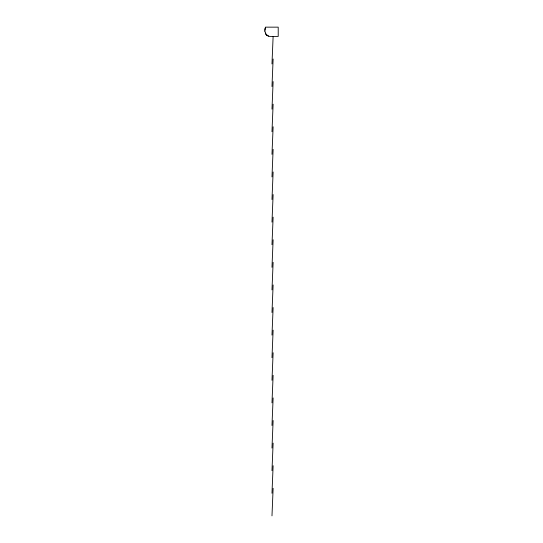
<?xml version="1.0" encoding="UTF-8"?>
<svg xmlns="http://www.w3.org/2000/svg" width="543" height="543" viewBox="0 0 543 543"><rect width="100%" height="100%" fill="white"/><g stroke="black" fill="none" stroke-linecap="round" stroke-linejoin="round"><path stroke-width="0.81" d="M271.982 63.945L273.122 36.415M271.982 86.541L273.122 59.011M271.982 109.136L273.122 81.606M271.982 131.732L273.122 104.202M271.982 154.327L273.122 126.797M271.982 176.923L273.122 149.393M271.982 199.519L273.122 171.988M271.982 222.114L273.122 194.584M271.982 244.71L273.122 217.18M271.982 267.305L273.122 239.775M271.982 289.901L273.122 262.371M271.982 312.49L273.122 284.966M271.982 335.085L273.122 307.562M271.982 357.681L273.122 330.158M271.982 380.276L273.122 352.753M271.982 402.872L273.122 375.349M271.982 425.468L273.122 397.938M271.982 448.063L273.122 420.533M271.982 470.659L273.122 443.129M271.982 493.254L273.122 465.724M271.982 515.85L273.122 488.32M264.862 31.141L265.486 27.15L278.213 27.15L278.213 36.429L269.369 36.415L266.355 34.738M264.814 30.116L265.127 28.08M267.76 35.892L268.554 36.238M265.805 33.965L267.027 35.39L265.792 33.965L264.835 31.134M265.344 33.096L265.819 33.978"/></g></svg>
